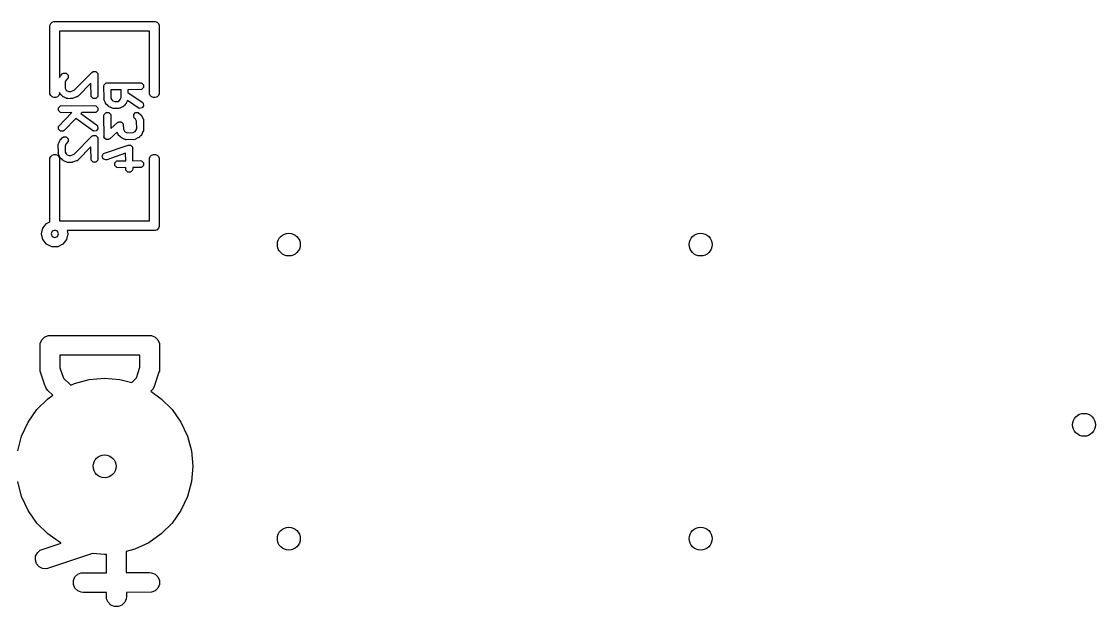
# Model space of a CAD drawing. Extents: x 0.16 to 3.03, y 0.09 to 2.28.
# Drawn here: x 2.36 to 3.007, y 0.091 to 0.443 of the extents above; entities that cross this region are included whole.
import ezdxf

# ---------------------------------------------------------------- set-up
doc = ezdxf.new("R2010")
doc.units = 0
doc.header["$MEASUREMENT"] = 0
doc.layers.add('BLACK', color=7, linetype='CONTINUOUS')

msp = doc.modelspace()

# ---------------------------------------------------------------- linework, layer by layer
at = {"layer": 'BLACK', "linetype": 'CONTINUOUS'}
for p, q in [((2.37705, 0.44), (2.3771, 0.44058)), ((2.3771, 0.39942), (2.37705, 0.44)), ((2.3771, 0.44058), (2.37754, 0.44164)), ((2.37754, 0.44164), (2.37836, 0.44246)), ((2.37836, 0.44246), (2.37942, 0.4429)), ((2.37942, 0.4429), (2.44, 0.44295)), ((2.44, 0.44295), (2.44058, 0.4429)), ((2.44058, 0.4429), (2.44164, 0.44246)), ((2.44164, 0.44246), (2.44246, 0.44164)), ((2.44246, 0.44164), (2.4429, 0.44058)), ((2.4429, 0.44058), (2.44295, 0.4)), ((2.43705, 0.4371), (2.3829, 0.43705)), ((2.3829, 0.43705), (2.38294, 0.40927)), ((2.4371, 0.39942), (2.43705, 0.4371)), ((2.38294, 0.40927), (2.38314, 0.40974)), ((2.38314, 0.40974), (2.38315, 0.40975)), ((2.38314, 0.40974), (2.38314, 0.40974)), ((2.38315, 0.40975), (2.38321, 0.40988)), ((2.38321, 0.40988), (2.38372, 0.41055)), ((2.38372, 0.41055), (2.38387, 0.4106)), ((2.38387, 0.4106), (2.38455, 0.41138)), ((2.38455, 0.41138), (2.38524, 0.41185)), ((2.38524, 0.41185), (2.38689, 0.41185)), ((2.38805, 0.40904), (2.38672, 0.40748)), ((2.38689, 0.41185), (2.38805, 0.41068)), ((2.38805, 0.41068), (2.38805, 0.40904)), ((2.39177, 0.40151), (2.40237, 0.41232)), ((2.40237, 0.41232), (2.40307, 0.41278)), ((2.40307, 0.41278), (2.40471, 0.41278)), ((2.40471, 0.41278), (2.40588, 0.41162)), ((2.40588, 0.41162), (2.40604, 0.3986)), ((2.38672, 0.40748), (2.38622, 0.40634)), ((2.38622, 0.40634), (2.38633, 0.4027)), ((2.38633, 0.4027), (2.38696, 0.4016)), ((2.38696, 0.4016), (2.38751, 0.40113)), ((2.38751, 0.40113), (2.38856, 0.40068)), ((2.38978, 0.40075), (2.39177, 0.40151)), ((2.4018, 0.40582), (2.39415, 0.39802)), ((2.4019, 0.39778), (2.4018, 0.40582)), ((2.40954, 0.40392), (2.4097, 0.40474)), ((2.40968, 0.39668), (2.40954, 0.40392)), ((2.4097, 0.40474), (2.41087, 0.40591)), ((2.41087, 0.40591), (2.43139, 0.40607)), ((2.4199, 0.40184), (2.41373, 0.40179)), ((2.41373, 0.40179), (2.41383, 0.39676)), ((2.41994, 0.39974), (2.4199, 0.40184)), ((2.43221, 0.40194), (2.42405, 0.40187)), ((2.42405, 0.40187), (2.42408, 0.40023)), ((2.43139, 0.40607), (2.43221, 0.40591)), ((2.43221, 0.40591), (2.43338, 0.40474)), ((2.43338, 0.4031), (2.43221, 0.40194)), ((2.43338, 0.40474), (2.43338, 0.4031)), ((2.37754, 0.39836), (2.3771, 0.39942)), ((2.37836, 0.39754), (2.37754, 0.39836)), ((2.37942, 0.3971), (2.37836, 0.39754)), ((2.38058, 0.3971), (2.37942, 0.3971)), ((2.38164, 0.39754), (2.38058, 0.3971)), ((2.38246, 0.39836), (2.38164, 0.39754)), ((2.3829, 0.39942), (2.38246, 0.39836)), ((2.38295, 0.4), (2.3829, 0.39942)), ((2.38314, 0.39986), (2.38295, 0.40019)), ((2.38295, 0.40019), (2.38295, 0.4)), ((2.38314, 0.39966), (2.38314, 0.39986)), ((2.38361, 0.39896), (2.38314, 0.39966)), ((2.38371, 0.39887), (2.38361, 0.39896)), ((2.38372, 0.39885), (2.38371, 0.39887)), ((2.38373, 0.39885), (2.38372, 0.39885)), ((2.38439, 0.39829), (2.38373, 0.39885)), ((2.38444, 0.39813), (2.38439, 0.39829)), ((2.3851, 0.39762), (2.38444, 0.39813)), ((2.38524, 0.39756), (2.3851, 0.39762)), ((2.38524, 0.39755), (2.38524, 0.39756)), ((2.38525, 0.39755), (2.38524, 0.39755)), ((2.38689, 0.39685), (2.38525, 0.39755)), ((2.38712, 0.39662), (2.38689, 0.39685)), ((2.38768, 0.3965), (2.38712, 0.39662)), ((2.38779, 0.39646), (2.38768, 0.3965)), ((2.38784, 0.39647), (2.38779, 0.39646)), ((2.38794, 0.39645), (2.38784, 0.39647)), ((2.38949, 0.39655), (2.38794, 0.39645)), ((2.38856, 0.40068), (2.38978, 0.40075)), ((2.38967, 0.39646), (2.38949, 0.39655)), ((2.3905, 0.39656), (2.38967, 0.39646)), ((2.39064, 0.39662), (2.3905, 0.39656)), ((2.39309, 0.39755), (2.39064, 0.39662)), ((2.39064, 0.39662), (2.39064, 0.39662)), ((2.39064, 0.39662), (2.39064, 0.39662)), ((2.39346, 0.39755), (2.39309, 0.39755)), ((2.39394, 0.39788), (2.39346, 0.39755)), ((2.39404, 0.39792), (2.39394, 0.39788)), ((2.39406, 0.39796), (2.39404, 0.39792)), ((2.39415, 0.39802), (2.39406, 0.39796)), ((2.40307, 0.39662), (2.4019, 0.39778)), ((2.40471, 0.39662), (2.40307, 0.39662)), ((2.40588, 0.39778), (2.40471, 0.39662)), ((2.40604, 0.3986), (2.40588, 0.39778)), ((2.40955, 0.39626), (2.40968, 0.39668)), ((2.4097, 0.39569), (2.40955, 0.39626)), ((2.4097, 0.39559), (2.4097, 0.39569)), ((2.40974, 0.39556), (2.4097, 0.39559)), ((2.40977, 0.39546), (2.40974, 0.39556)), ((2.41064, 0.39393), (2.40977, 0.39546)), ((2.41383, 0.39676), (2.41446, 0.39566)), ((2.41446, 0.39566), (2.41501, 0.39519)), ((2.41501, 0.39519), (2.4161, 0.39472)), ((2.4161, 0.39472), (2.4179, 0.3948)), ((2.4179, 0.3948), (2.41901, 0.39544)), ((2.41901, 0.39544), (2.41948, 0.39598)), ((2.41948, 0.39598), (2.41999, 0.39716)), ((2.41991, 0.3997), (2.41994, 0.39974)), ((2.41995, 0.39949), (2.41991, 0.3997)), ((2.41999, 0.39716), (2.41995, 0.39949)), ((2.42376, 0.39536), (2.42306, 0.39373)), ((2.42381, 0.39541), (2.42376, 0.39536)), ((2.43092, 0.39057), (2.42381, 0.39541)), ((2.42408, 0.40023), (2.43262, 0.39443)), ((2.43754, 0.39836), (2.4371, 0.39942)), ((2.43836, 0.39754), (2.43754, 0.39836)), ((2.43942, 0.3971), (2.43836, 0.39754)), ((2.44058, 0.3971), (2.43942, 0.3971)), ((2.44164, 0.39754), (2.44058, 0.3971)), ((2.44246, 0.39836), (2.44164, 0.39754)), ((2.4429, 0.39942), (2.44246, 0.39836)), ((2.44295, 0.4), (2.4429, 0.39942)), ((2.3822, 0.39098), (2.38337, 0.39215)), ((2.3822, 0.38934), (2.3822, 0.39098)), ((2.38337, 0.38817), (2.3822, 0.38934)), ((2.38337, 0.39215), (2.40389, 0.39231)), ((2.38419, 0.38801), (2.38337, 0.38817)), ((2.40471, 0.38817), (2.39623, 0.38811)), ((2.40389, 0.39231), (2.40471, 0.39215)), ((2.40471, 0.39215), (2.40588, 0.39098)), ((2.40588, 0.38934), (2.40471, 0.38817)), ((2.40588, 0.39098), (2.40588, 0.38934)), ((2.41064, 0.39372), (2.41064, 0.39393)), ((2.41111, 0.39302), (2.41064, 0.39372)), ((2.41121, 0.39293), (2.41111, 0.39302)), ((2.41122, 0.39292), (2.41121, 0.39293)), ((2.41123, 0.39291), (2.41122, 0.39292)), ((2.41189, 0.39235), (2.41123, 0.39291)), ((2.41194, 0.39219), (2.41189, 0.39235)), ((2.4126, 0.39168), (2.41194, 0.39219)), ((2.41274, 0.39162), (2.4126, 0.39168)), ((2.41275, 0.39162), (2.41274, 0.39162)), ((2.41274, 0.39162), (2.41274, 0.39162)), ((2.41439, 0.39091), (2.41275, 0.39162)), ((2.41462, 0.39068), (2.41439, 0.39091)), ((2.41518, 0.39057), (2.41462, 0.39068)), ((2.41529, 0.39052), (2.41518, 0.39057)), ((2.41534, 0.39054), (2.41529, 0.39052)), ((2.41544, 0.39051), (2.41534, 0.39054)), ((2.41807, 0.39063), (2.41544, 0.39051)), ((2.41841, 0.39052), (2.41807, 0.39063)), ((2.41897, 0.39067), (2.41841, 0.39052)), ((2.41908, 0.39068), (2.41897, 0.39067)), ((2.41911, 0.39071), (2.41908, 0.39068)), ((2.41922, 0.39074), (2.41911, 0.39071)), ((2.42075, 0.39162), (2.41922, 0.39074)), ((2.42096, 0.39162), (2.42075, 0.39162)), ((2.42165, 0.39208), (2.42096, 0.39162)), ((2.42174, 0.39218), (2.42165, 0.39208)), ((2.42176, 0.39219), (2.42174, 0.39218)), ((2.42232, 0.39286), (2.42176, 0.39221)), ((2.42176, 0.39221), (2.42176, 0.39219)), ((2.42248, 0.39292), (2.42232, 0.39286)), ((2.42299, 0.39358), (2.42248, 0.39292)), ((2.42305, 0.39371), (2.42299, 0.39358)), ((2.42306, 0.39372), (2.42305, 0.39371)), ((2.42306, 0.39373), (2.42306, 0.39372)), ((2.43255, 0.39085), (2.43092, 0.39057)), ((2.43349, 0.3922), (2.43255, 0.39085)), ((2.43262, 0.39443), (2.4332, 0.39382)), ((2.4332, 0.39382), (2.43349, 0.3922)), ((2.3822, 0.37973), (2.39038, 0.38806)), ((2.39038, 0.38806), (2.38419, 0.38801)), ((2.39277, 0.38458), (2.38571, 0.37738)), ((2.40336, 0.37682), (2.39277, 0.38458)), ((2.39623, 0.38811), (2.3957, 0.38757)), ((2.3957, 0.38757), (2.40518, 0.38062)), ((2.40954, 0.3861), (2.4097, 0.38692)), ((2.40969, 0.37383), (2.40954, 0.3861)), ((2.4097, 0.38692), (2.41087, 0.38808)), ((2.41087, 0.38808), (2.41251, 0.38808)), ((2.41251, 0.38808), (2.41368, 0.38692)), ((2.41368, 0.38692), (2.41378, 0.37848)), ((2.41378, 0.37848), (2.41778, 0.38209)), ((2.41778, 0.38209), (2.41831, 0.38239)), ((2.41831, 0.38239), (2.41837, 0.38246)), ((2.41837, 0.38246), (2.41842, 0.38246)), ((2.41842, 0.38246), (2.41851, 0.38251)), ((2.41851, 0.38251), (2.41926, 0.38246)), ((2.41926, 0.38246), (2.42002, 0.38246)), ((2.42002, 0.38246), (2.42007, 0.3824)), ((2.42007, 0.3824), (2.42015, 0.3824)), ((2.42015, 0.3824), (2.42065, 0.38183)), ((2.42065, 0.38183), (2.42118, 0.38129)), ((2.42753, 0.38692), (2.42869, 0.38808)), ((2.42753, 0.38527), (2.42753, 0.38692)), ((2.42799, 0.38458), (2.42753, 0.38527)), ((2.42862, 0.38404), (2.42799, 0.38458)), ((2.42925, 0.38294), (2.42862, 0.38404)), ((2.42869, 0.38808), (2.43034, 0.38808)), ((2.42936, 0.37838), (2.42925, 0.38294)), ((2.43034, 0.38808), (2.43185, 0.38679)), ((2.43185, 0.38679), (2.43186, 0.38678)), ((2.43186, 0.38678), (2.43187, 0.38677)), ((2.43187, 0.38677), (2.43197, 0.38668)), ((2.43197, 0.38668), (2.43244, 0.38598)), ((2.43244, 0.38598), (2.43244, 0.38577)), ((2.43244, 0.38577), (2.43331, 0.38424)), ((2.43331, 0.38424), (2.43334, 0.38414)), ((2.43334, 0.38414), (2.43338, 0.38411)), ((2.43338, 0.38411), (2.43338, 0.384)), ((2.43338, 0.384), (2.43353, 0.38344)), ((2.43353, 0.38344), (2.4334, 0.38304)), ((2.4334, 0.38304), (2.43354, 0.37765)), ((2.3822, 0.37808), (2.3822, 0.37973)), ((2.38337, 0.37692), (2.3822, 0.37808)), ((2.38501, 0.37692), (2.38337, 0.37692)), ((2.38571, 0.37738), (2.38501, 0.37692)), ((2.40499, 0.37705), (2.40336, 0.37682)), ((2.40597, 0.37837), (2.40499, 0.37705)), ((2.40518, 0.38062), (2.40574, 0.38)), ((2.40574, 0.38), (2.40597, 0.37837)), ((2.41752, 0.37626), (2.41311, 0.37228)), ((2.41815, 0.37516), (2.41752, 0.37626)), ((2.42118, 0.38129), (2.42118, 0.38121)), ((2.42118, 0.38121), (2.42123, 0.38116)), ((2.42123, 0.38116), (2.4212, 0.38076)), ((2.4212, 0.38076), (2.42133, 0.37801)), ((2.42133, 0.37801), (2.42197, 0.3769)), ((2.42197, 0.3769), (2.42251, 0.37643)), ((2.42251, 0.37643), (2.42366, 0.37593)), ((2.42366, 0.37593), (2.42729, 0.37604)), ((2.42729, 0.37604), (2.42839, 0.37667)), ((2.42839, 0.37667), (2.42886, 0.37722)), ((2.42886, 0.37722), (2.42936, 0.37838)), ((2.43315, 0.3766), (2.43244, 0.37496)), ((2.43338, 0.37683), (2.43315, 0.3766)), ((2.43349, 0.3774), (2.43338, 0.37683)), ((2.43353, 0.3775), (2.43349, 0.3774)), ((2.43354, 0.37765), (2.43352, 0.37755)), ((2.43352, 0.37755), (2.43353, 0.3775)), ((2.38205, 0.36874), (2.38209, 0.36884)), ((2.38209, 0.36884), (2.3822, 0.36941)), ((2.3822, 0.36941), (2.38243, 0.36964)), ((2.38243, 0.36964), (2.38314, 0.37127)), ((2.38314, 0.37128), (2.38315, 0.37129)), ((2.38314, 0.37127), (2.38314, 0.37128)), ((2.38315, 0.37129), (2.38321, 0.37142)), ((2.38321, 0.37142), (2.38372, 0.37208)), ((2.38372, 0.37208), (2.38387, 0.37214)), ((2.38387, 0.37214), (2.38455, 0.37292)), ((2.38455, 0.37292), (2.38524, 0.37338)), ((2.38524, 0.37338), (2.38689, 0.37338)), ((2.38672, 0.36902), (2.38622, 0.36787)), ((2.38805, 0.37057), (2.38672, 0.36902)), ((2.38689, 0.37338), (2.38805, 0.37222)), ((2.38805, 0.37222), (2.38805, 0.37057)), ((2.39177, 0.36305), (2.40237, 0.37386)), ((2.40237, 0.37386), (2.40307, 0.37432)), ((2.40307, 0.37432), (2.40471, 0.37432)), ((2.40471, 0.37432), (2.40588, 0.37316)), ((2.40588, 0.37316), (2.40604, 0.36014)), ((2.40965, 0.37321), (2.40969, 0.37383)), ((2.4097, 0.37316), (2.40965, 0.37321)), ((2.4097, 0.37308), (2.4097, 0.37316)), ((2.41024, 0.37254), (2.4097, 0.37308)), ((2.41074, 0.37198), (2.41024, 0.37254)), ((2.41081, 0.37197), (2.41074, 0.37198)), ((2.41087, 0.37192), (2.41081, 0.37197)), ((2.41162, 0.37192), (2.41087, 0.37192)), ((2.41238, 0.37187), (2.41162, 0.37192)), ((2.41247, 0.37192), (2.41238, 0.37187)), ((2.41251, 0.37192), (2.41247, 0.37192)), ((2.41258, 0.37198), (2.41251, 0.37192)), ((2.41311, 0.37228), (2.41258, 0.37198)), ((2.41815, 0.37496), (2.41815, 0.37516)), ((2.41861, 0.37426), (2.41815, 0.37496)), ((2.41872, 0.37417), (2.41861, 0.37426)), ((2.41872, 0.37415), (2.41872, 0.37417)), ((2.41874, 0.37415), (2.41872, 0.37415)), ((2.4194, 0.37359), (2.41874, 0.37415)), ((2.41945, 0.37343), (2.4194, 0.37359)), ((2.42011, 0.37292), (2.41945, 0.37343)), ((2.42024, 0.37286), (2.42011, 0.37292)), ((2.42025, 0.37285), (2.42024, 0.37286)), ((2.42026, 0.37285), (2.42025, 0.37285)), ((2.42189, 0.37215), (2.42026, 0.37285)), ((2.42212, 0.37192), (2.42189, 0.37215)), ((2.42269, 0.3718), (2.42212, 0.37192)), ((2.42279, 0.37176), (2.42269, 0.3718)), ((2.42284, 0.37177), (2.42279, 0.37176)), ((2.42295, 0.37175), (2.42284, 0.37177)), ((2.42741, 0.37188), (2.42295, 0.37175)), ((2.42779, 0.37176), (2.42741, 0.37188)), ((2.42836, 0.37191), (2.42779, 0.37176)), ((2.42846, 0.37192), (2.42836, 0.37191)), ((2.4285, 0.37195), (2.42846, 0.37192)), ((2.4286, 0.37198), (2.4285, 0.37195)), ((2.43013, 0.37285), (2.4286, 0.37198)), ((2.43034, 0.37285), (2.43013, 0.37285)), ((2.43103, 0.37332), (2.43034, 0.37285)), ((2.43112, 0.37342), (2.43103, 0.37332)), ((2.43114, 0.37343), (2.43112, 0.37342)), ((2.43171, 0.3741), (2.43114, 0.37345)), ((2.43114, 0.37345), (2.43114, 0.37343)), ((2.43186, 0.37415), (2.43171, 0.3741)), ((2.43237, 0.37482), (2.43186, 0.37415)), ((2.43243, 0.37495), (2.43237, 0.37482)), ((2.43244, 0.37496), (2.43243, 0.37495)), ((2.43244, 0.37496), (2.43244, 0.37496)), ((2.37754, 0.36164), (2.37836, 0.36246)), ((2.37836, 0.36246), (2.37942, 0.3629)), ((2.37942, 0.3629), (2.38058, 0.3629)), ((2.38058, 0.3629), (2.38164, 0.36246)), ((2.38164, 0.36246), (2.38246, 0.36164)), ((2.38204, 0.36858), (2.38206, 0.36869)), ((2.38217, 0.36412), (2.38204, 0.36858)), ((2.38206, 0.36869), (2.38205, 0.36874)), ((2.38205, 0.36374), (2.38217, 0.36412)), ((2.3822, 0.36317), (2.38205, 0.36374)), ((2.3822, 0.36307), (2.3822, 0.36317)), ((2.38224, 0.36304), (2.3822, 0.36307)), ((2.38227, 0.36293), (2.38224, 0.36304)), ((2.38314, 0.3614), (2.38227, 0.36293)), ((2.38622, 0.36787), (2.38633, 0.36424)), ((2.38633, 0.36424), (2.38696, 0.36314)), ((2.38696, 0.36314), (2.38751, 0.36267)), ((2.38751, 0.36267), (2.38856, 0.36221)), ((2.38856, 0.36221), (2.38978, 0.36229)), ((2.38978, 0.36229), (2.39177, 0.36305)), ((2.4018, 0.36736), (2.39415, 0.35956)), ((2.4019, 0.35932), (2.4018, 0.36736)), ((2.40861, 0.36186), (2.40934, 0.36333)), ((2.40934, 0.36333), (2.42414, 0.36844)), ((2.42271, 0.36356), (2.41143, 0.35967)), ((2.42277, 0.35907), (2.42271, 0.36356)), ((2.42414, 0.36844), (2.42498, 0.36854)), ((2.42498, 0.36854), (2.42529, 0.36838)), ((2.42529, 0.36838), (2.42565, 0.36838)), ((2.42565, 0.36838), (2.426, 0.36803)), ((2.426, 0.36803), (2.42645, 0.36781)), ((2.42645, 0.36781), (2.42656, 0.36747)), ((2.42656, 0.36747), (2.42681, 0.36722)), ((2.42681, 0.36722), (2.42682, 0.3667)), ((2.42682, 0.3667), (2.42697, 0.36625)), ((2.42697, 0.36625), (2.42683, 0.36596)), ((2.42683, 0.36596), (2.42691, 0.35911)), ((2.43754, 0.36164), (2.43836, 0.36246)), ((2.43836, 0.36246), (2.43942, 0.3629)), ((2.43942, 0.3629), (2.44058, 0.3629)), ((2.44058, 0.3629), (2.44164, 0.36246)), ((2.44164, 0.36246), (2.44246, 0.36164)), ((2.37705, 0.36), (2.3771, 0.36058)), ((2.3771, 0.32221), (2.37705, 0.36)), ((2.3771, 0.36058), (2.37754, 0.36164)), ((2.38246, 0.36164), (2.3829, 0.36058)), ((2.3829, 0.36058), (2.38295, 0.3229)), ((2.38314, 0.36119), (2.38314, 0.3614)), ((2.38361, 0.3605), (2.38314, 0.36119)), ((2.38371, 0.36041), (2.38361, 0.3605)), ((2.38372, 0.36039), (2.38371, 0.36041)), ((2.38373, 0.36039), (2.38372, 0.36039)), ((2.38439, 0.35982), (2.38373, 0.36039)), ((2.38444, 0.35967), (2.38439, 0.35982)), ((2.3851, 0.35916), (2.38444, 0.35967)), ((2.38524, 0.3591), (2.3851, 0.35916)), ((2.38524, 0.35909), (2.38524, 0.3591)), ((2.38525, 0.35909), (2.38524, 0.35909)), ((2.38689, 0.35839), (2.38525, 0.35909)), ((2.38712, 0.35815), (2.38689, 0.35839)), ((2.38768, 0.35804), (2.38712, 0.35815)), ((2.38779, 0.358), (2.38768, 0.35804)), ((2.38784, 0.35801), (2.38779, 0.358)), ((2.38794, 0.35799), (2.38784, 0.35801)), ((2.38949, 0.35808), (2.38794, 0.35799)), ((2.38967, 0.358), (2.38949, 0.35808)), ((2.3905, 0.3581), (2.38967, 0.358)), ((2.39064, 0.35815), (2.3905, 0.3581)), ((2.39309, 0.35909), (2.39064, 0.35816)), ((2.39064, 0.35816), (2.39064, 0.35815)), ((2.39064, 0.35815), (2.39064, 0.35815)), ((2.39346, 0.35909), (2.39309, 0.35909)), ((2.39394, 0.35942), (2.39346, 0.35909)), ((2.39404, 0.35945), (2.39394, 0.35942)), ((2.39406, 0.3595), (2.39404, 0.35945)), ((2.39415, 0.35956), (2.39406, 0.3595)), ((2.40307, 0.35815), (2.4019, 0.35932)), ((2.40471, 0.35815), (2.40307, 0.35815)), ((2.40588, 0.35932), (2.40471, 0.35815)), ((2.40604, 0.36014), (2.40588, 0.35932)), ((2.40913, 0.3603), (2.40861, 0.36186)), ((2.4106, 0.35956), (2.40913, 0.3603)), ((2.41143, 0.35967), (2.4106, 0.35956)), ((2.41627, 0.35784), (2.41743, 0.359)), ((2.41627, 0.35619), (2.41627, 0.35784)), ((2.41743, 0.35503), (2.41627, 0.35619)), ((2.41743, 0.359), (2.42277, 0.35907)), ((2.42691, 0.35911), (2.43139, 0.35917)), ((2.43139, 0.35917), (2.43221, 0.359)), ((2.43221, 0.359), (2.43338, 0.35784)), ((2.43338, 0.35619), (2.43221, 0.35503)), ((2.43338, 0.35784), (2.43338, 0.35619)), ((2.43705, 0.36), (2.4371, 0.36058)), ((2.4371, 0.32295), (2.43705, 0.36)), ((2.4371, 0.36058), (2.43754, 0.36164)), ((2.44246, 0.36164), (2.4429, 0.36058)), ((2.4429, 0.36058), (2.44295, 0.32)), ((2.41826, 0.35487), (2.41743, 0.35503)), ((2.42282, 0.35492), (2.41826, 0.35487)), ((2.42284, 0.35338), (2.42282, 0.35492)), ((2.424, 0.35222), (2.42284, 0.35338)), ((2.42565, 0.35222), (2.424, 0.35222)), ((2.42681, 0.35338), (2.42565, 0.35222)), ((2.42697, 0.3542), (2.42681, 0.35338)), ((2.43221, 0.35503), (2.42696, 0.35497)), ((2.42696, 0.35497), (2.42697, 0.3542)), ((2.37205, 0.315), (2.37283, 0.31845)), ((2.37283, 0.31845), (2.37504, 0.32122)), ((2.37504, 0.32122), (2.3771, 0.32221)), ((2.37967, 0.31708), (2.37843, 0.31657)), ((2.38, 0.31705), (2.37967, 0.31708)), ((2.38041, 0.31705), (2.38, 0.31705)), ((2.38157, 0.31657), (2.38041, 0.31705)), ((2.38295, 0.3229), (2.4371, 0.32295)), ((2.44058, 0.3171), (2.38748, 0.31705)), ((2.38748, 0.31705), (2.38795, 0.315)), ((2.44164, 0.31754), (2.44058, 0.3171)), ((2.44246, 0.31836), (2.44164, 0.31754)), ((2.4429, 0.31942), (2.44246, 0.31836)), ((2.44295, 0.32), (2.4429, 0.31942)), ((2.37283, 0.31155), (2.37205, 0.315)), ((2.37504, 0.30878), (2.37283, 0.31155)), ((2.37843, 0.31657), (2.37778, 0.315)), ((2.37778, 0.315), (2.37843, 0.31343)), ((2.37843, 0.31343), (2.38, 0.31278)), ((2.38, 0.31278), (2.38157, 0.31343)), ((2.38222, 0.315), (2.38157, 0.31657)), ((2.38157, 0.31343), (2.38222, 0.315)), ((2.38717, 0.31155), (2.38496, 0.30878)), ((2.38795, 0.315), (2.38717, 0.31155)), ((2.37823, 0.30725), (2.37504, 0.30878)), ((2.38177, 0.30725), (2.37823, 0.30725)), ((2.38496, 0.30878), (2.38177, 0.30725)), ((2.37214, 0.25119), (2.3738, 0.25285)), ((2.3738, 0.25285), (2.37596, 0.25374)), ((2.37596, 0.25374), (2.43713, 0.25386)), ((2.43713, 0.25386), (2.4383, 0.25374)), ((2.4383, 0.25374), (2.44047, 0.25285)), ((2.44047, 0.25285), (2.44212, 0.25119)), ((2.37113, 0.24786), (2.37125, 0.24903)), ((2.37124, 0.23365), (2.37113, 0.24786)), ((2.37125, 0.24903), (2.37214, 0.25119)), ((2.44212, 0.25119), (2.44302, 0.24903)), ((2.44302, 0.24903), (2.44313, 0.23357)), ((2.43118, 0.24196), (2.38307, 0.24187)), ((2.38307, 0.24187), (2.38313, 0.23428)), ((2.43123, 0.23481), (2.43118, 0.24196)), ((2.37118, 0.23282), (2.37124, 0.23365)), ((2.38313, 0.23428), (2.38527, 0.22809)), ((2.42915, 0.22834), (2.43123, 0.23481)), ((2.44313, 0.23357), (2.44307, 0.23298)), ((2.44307, 0.23298), (2.44309, 0.23282)), ((2.37125, 0.23253), (2.37118, 0.23282)), ((2.37125, 0.2324), (2.37125, 0.23253)), ((2.37131, 0.23225), (2.37125, 0.2324)), ((2.37144, 0.23167), (2.37131, 0.23225)), ((2.37411, 0.22397), (2.37144, 0.23167)), ((2.38527, 0.22809), (2.38941, 0.22405)), ((2.39182, 0.22494), (2.40077, 0.22734)), ((2.40077, 0.22734), (2.41, 0.22815)), ((2.41, 0.22815), (2.41923, 0.22734)), ((2.41923, 0.22734), (2.42633, 0.22544)), ((2.42633, 0.22544), (2.42915, 0.22834)), ((2.44272, 0.23169), (2.43997, 0.2231)), ((2.44302, 0.2324), (2.44272, 0.23169)), ((2.44305, 0.2327), (2.44302, 0.2324)), ((2.44309, 0.23282), (2.44305, 0.2327)), ((2.37411, 0.22383), (2.37411, 0.22397)), ((2.3744, 0.22311), (2.37411, 0.22383)), ((2.37478, 0.22203), (2.3744, 0.22311)), ((2.37492, 0.22187), (2.37478, 0.22203)), ((2.375, 0.22167), (2.37492, 0.22187)), ((2.37575, 0.22076), (2.375, 0.22167)), ((2.37879, 0.21779), (2.37575, 0.22076)), ((2.38941, 0.22405), (2.38966, 0.22393)), ((2.38966, 0.22393), (2.39182, 0.22494)), ((2.43783, 0.2202), (2.4378, 0.22017)), ((2.4378, 0.22017), (2.44416, 0.21571)), ((2.43795, 0.22026), (2.43783, 0.2202)), ((2.43845, 0.22083), (2.43795, 0.22026)), ((2.43926, 0.22167), (2.43845, 0.22083)), ((2.43935, 0.22187), (2.43926, 0.22167)), ((2.43949, 0.22203), (2.43935, 0.22187)), ((2.43997, 0.2231), (2.43949, 0.22203)), ((2.36929, 0.20916), (2.37584, 0.21571)), ((2.37584, 0.21571), (2.37879, 0.21779)), ((2.44416, 0.21571), (2.45071, 0.20916)), ((2.36397, 0.20157), (2.36929, 0.20916)), ((2.45071, 0.20916), (2.45603, 0.20157)), ((2.36006, 0.19318), (2.36397, 0.20157)), ((2.45603, 0.20157), (2.45994, 0.19318)), ((2.35766, 0.18423), (2.36006, 0.19318)), ((2.45994, 0.19318), (2.46234, 0.18423)), ((2.46234, 0.18423), (2.46315, 0.175)), ((2.46315, 0.175), (2.46234, 0.16577)), ((2.36006, 0.15682), (2.35766, 0.16577)), ((2.46234, 0.16577), (2.45994, 0.15682)), ((2.36397, 0.14843), (2.36006, 0.15682)), ((2.45994, 0.15682), (2.45603, 0.14843)), ((2.36929, 0.14084), (2.36397, 0.14843)), ((2.45603, 0.14843), (2.45071, 0.14084)), ((2.37584, 0.13429), (2.36929, 0.14084)), ((2.45071, 0.14084), (2.44416, 0.13429)), ((2.38343, 0.12897), (2.37584, 0.13429)), ((2.44416, 0.13429), (2.43657, 0.12897)), ((2.36849, 0.12087), (2.36954, 0.12296)), ((2.36954, 0.12296), (2.3713, 0.1245)), ((2.3713, 0.1245), (2.38392, 0.12874)), ((2.38392, 0.12874), (2.38343, 0.12897)), ((2.42818, 0.12506), (2.42305, 0.12368)), ((2.42305, 0.12368), (2.42309, 0.11096)), ((2.43657, 0.12897), (2.42818, 0.12506)), ((2.36832, 0.11854), (2.36849, 0.12087)), ((2.36906, 0.11631), (2.36832, 0.11854)), ((2.40265, 0.12249), (2.37617, 0.11359)), ((2.41, 0.12185), (2.40265, 0.12249)), ((2.41117, 0.12195), (2.41, 0.12185)), ((2.4112, 0.11093), (2.41117, 0.12195)), ((2.3706, 0.11455), (2.36906, 0.11631)), ((2.37269, 0.1135), (2.3706, 0.11455)), ((2.37503, 0.11333), (2.37269, 0.1135)), ((2.37617, 0.11359), (2.37503, 0.11333)), ((2.39214, 0.10833), (2.3938, 0.10999)), ((2.3938, 0.10999), (2.39596, 0.11088)), ((2.39596, 0.11088), (2.4112, 0.11093)), ((2.42309, 0.11096), (2.43713, 0.111)), ((2.43713, 0.111), (2.4383, 0.11088)), ((2.4383, 0.11088), (2.44047, 0.10999)), ((2.44047, 0.10999), (2.44212, 0.10833)), ((2.39125, 0.10617), (2.39214, 0.10833)), ((2.39125, 0.10383), (2.39125, 0.10617)), ((2.39214, 0.10167), (2.39125, 0.10383)), ((2.44212, 0.10833), (2.44302, 0.10617)), ((2.44302, 0.10383), (2.44212, 0.10167)), ((2.44302, 0.10617), (2.44302, 0.10383)), ((2.3938, 0.10001), (2.39214, 0.10167)), ((2.39596, 0.09912), (2.3938, 0.10001)), ((2.39713, 0.099), (2.39596, 0.09912)), ((2.41124, 0.09904), (2.39713, 0.099)), ((2.41125, 0.09526), (2.41124, 0.09904)), ((2.4383, 0.09912), (2.42313, 0.09907)), ((2.42313, 0.09907), (2.42313, 0.09643)), ((2.44047, 0.10001), (2.4383, 0.09912)), ((2.44212, 0.10167), (2.44047, 0.10001)), ((2.41214, 0.0931), (2.41125, 0.09526)), ((2.4138, 0.09144), (2.41214, 0.0931)), ((2.41596, 0.09054), (2.4138, 0.09144)), ((2.42047, 0.09144), (2.4183, 0.09054)), ((2.42212, 0.0931), (2.42047, 0.09144)), ((2.42302, 0.09526), (2.42212, 0.0931)), ((2.42313, 0.09643), (2.42302, 0.09526)), ((2.4183, 0.09054), (2.41596, 0.09054))]:
    msp.add_line(p, q, dxfattribs=at)
at = {"layer": 'BLACK'}
for centre in [(2.52098, 0.30858), (2.76902, 0.30858), (3, 0.2), (2.41, 0.175), (2.52098, 0.13142), (2.76902, 0.13142)]:
    msp.add_circle(centre, 0.00689, dxfattribs=at)

doc.saveas('drawing.dxf')
